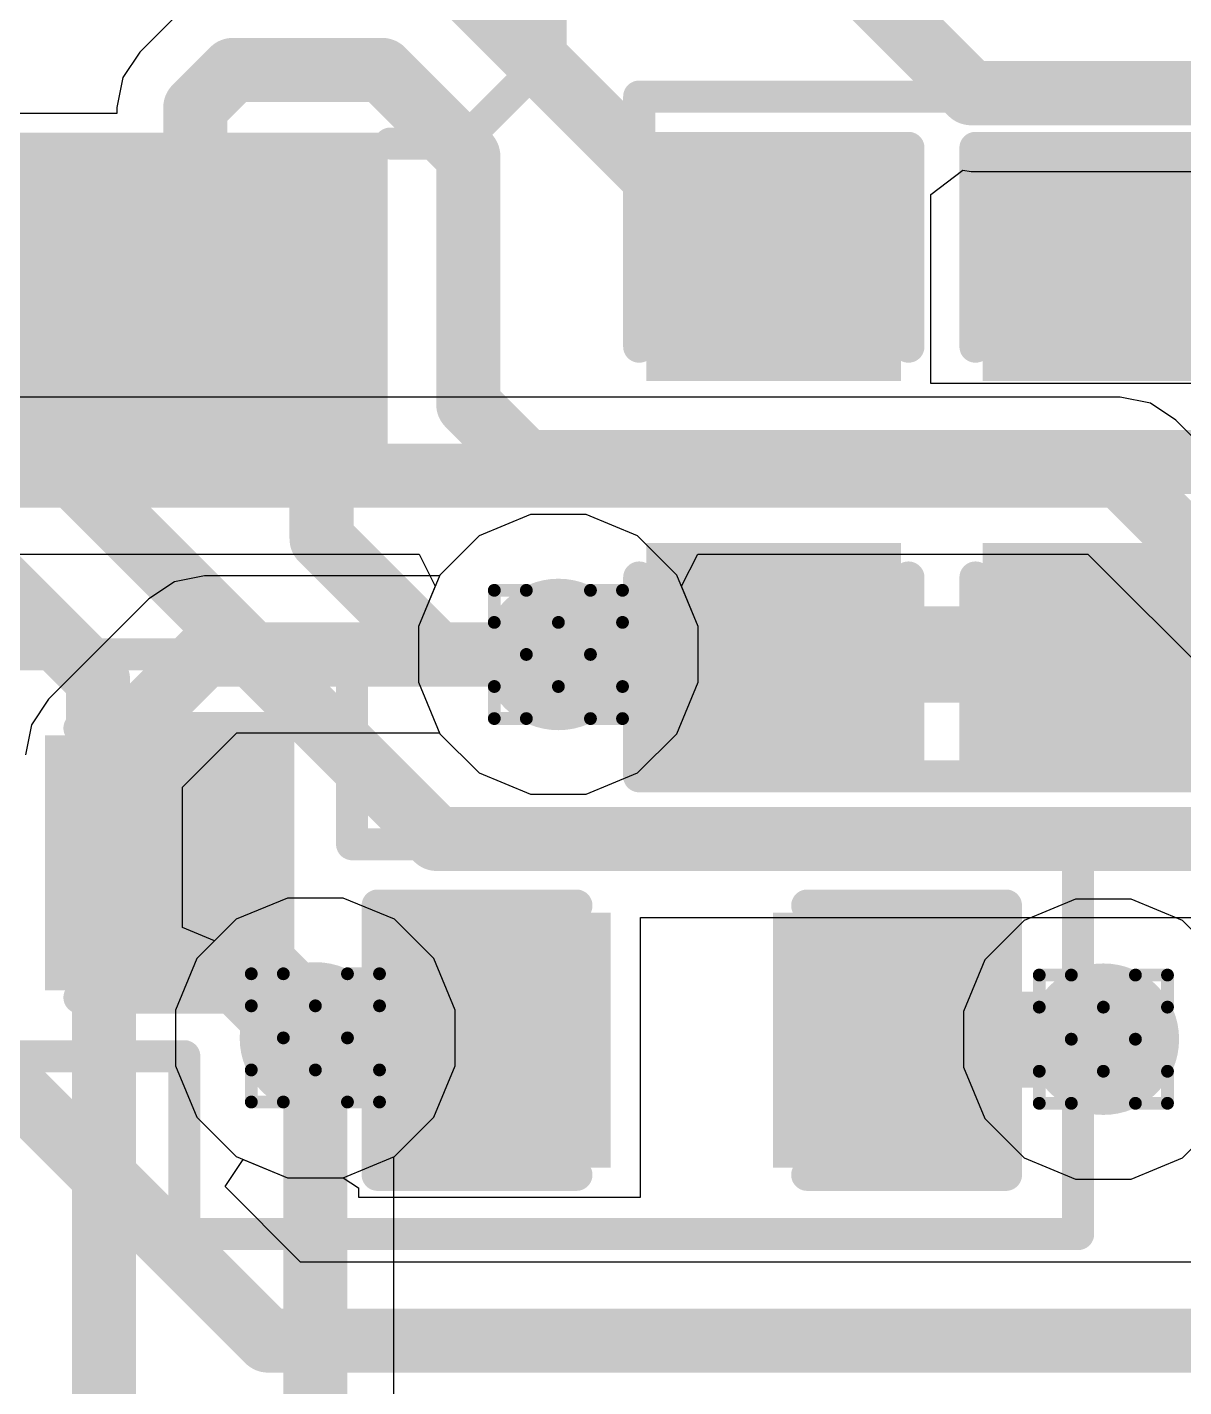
# Model space of a CAD drawing. Header units: inches. Extents: x -6 to 328, y -6 to 90.
# Drawn here: x 18.38 to 22.96, y 17.69 to 23.07 of the extents above; entities that cross this region are included whole.
import ezdxf

# ---------------------------------------------------------------- set-up
doc = ezdxf.new("R2010")
doc.units = ezdxf.units.IN
for name, color, linetype in [('Bottom Layer', 5, 'Continuous'), ('Bottom Overlay', 54, 'Continuous'), ('Bottom Paste', 16, 'Continuous'), ('Bottom Solder', 6, 'Continuous'), ('Drill Drawing', 1, 'Continuous'), ('GND', 76, 'Continuous'), ('PWR', 16, 'Continuous'), ('Top Layer', 1, 'Continuous'), ('Via Holes', 16, 'Continuous')]:
    doc.layers.add(name, color=color, linetype=linetype)

# ---------------------------------------------------------------- blocks, each defined once
blk = doc.blocks.new('48_TQFP_EP_7_7__B_7')
at = {"layer": 'Bottom Layer'}
for points in [[(1.59, -4.86), (1.59, -3.64), (1.91, -3.64), (1.91, -4.86)], [(2.09, -4.86), (2.09, -3.64), (2.41, -3.64), (2.41, -4.86)], [(2.59, -4.86), (2.59, -3.64), (2.91, -3.64), (2.91, -4.86)]]:
    blk.add_hatch(color=5, dxfattribs=at).paths.add_polyline_path(points)
at = {"layer": 'Bottom Paste'}
for points in [[(1.59, -4.86), (1.59, -3.64), (1.91, -3.64), (1.91, -4.86)], [(2.09, -4.86), (2.09, -3.64), (2.41, -3.64), (2.41, -4.86)], [(2.59, -4.86), (2.59, -3.64), (2.91, -3.64), (2.91, -4.86)]]:
    blk.add_hatch(color=16, dxfattribs=at).paths.add_polyline_path(points)
at = {"layer": 'Bottom Solder'}
for points in [[(1.4884, -4.9616), (1.4884, -3.5384), (2.0116, -3.5384), (2.0116, -4.9616)], [(1.9884, -4.9616), (1.9884, -3.5384), (2.5116, -3.5384), (2.5116, -4.9616)], [(2.4884, -4.9616), (2.4884, -3.5384), (3.0116, -3.5384), (3.0116, -4.9616)]]:
    blk.add_hatch(color=6, dxfattribs=at).paths.add_polyline_path(points)
at = {"layer": 'Bottom Overlay'}
for points in [[(3.6576, -3.2258, 0.127, 0.127, 0), (3.6576, -3.0226, 0.127, 0.127, 0)], [(3.302, -3.5814, 0.127, 0.127, 0), (3.6576, -3.2258, 0.127, 0.127, 0)], [(3.0226, -3.5814, 0.127, 0.127, 0), (3.302, -3.5814, 0.127, 0.127, 0)]]:
    blk.add_lwpolyline(points, format="xyseb", dxfattribs=at)
for points in [[(3.6258, -3.2258, 0.0635, 0.0635, 1), (3.6894, -3.2258, 0.0635, 0.0635, 1)], [(3.6258, -3.2258, 0.0635, 0.0635, 1), (3.6894, -3.2258, 0.0635, 0.0635, 1)], [(2.9909, -3.5814, 0.0635, 0.0635, 1), (3.0543, -3.5814, 0.0635, 0.0635, 1)], [(3.2702, -3.5814, 0.0635, 0.0635, 1), (3.3338, -3.5814, 0.0635, 0.0635, 1)], [(3.2702, -3.5814, 0.0635, 0.0635, 1), (3.3338, -3.5814, 0.0635, 0.0635, 1)]]:
    blk.add_lwpolyline(points, format="xyseb", close=True, dxfattribs=at)
blk = doc.blocks.new('C___0603_B_71')
at = {"layer": 'Bottom Layer'}
for points in [[(-1.143, -0.4445), (-1.143, 0.4445), (-0.381, 0.4445), (-0.381, -0.4445)], [(0.381, -0.4445), (0.381, 0.4445), (1.143, 0.4445), (1.143, -0.4445)]]:
    blk.add_hatch(color=5, dxfattribs=at).paths.add_polyline_path(points)
at = {"layer": 'Bottom Paste'}
for points in [[(-1.143, -0.4445), (-1.143, 0.4445), (-0.381, 0.4445), (-0.381, -0.4445)], [(0.381, -0.4445), (0.381, 0.4445), (1.143, 0.4445), (1.143, -0.4445)]]:
    blk.add_hatch(color=16, dxfattribs=at).paths.add_polyline_path(points)
at = {"layer": 'Bottom Solder'}
for points in [[(-1.203, -0.5045), (-1.203, 0.5045), (-0.321, 0.5045), (-0.321, -0.5045)], [(0.321, -0.5045), (0.321, 0.5045), (1.203, 0.5045), (1.203, -0.5045)]]:
    blk.add_hatch(color=6, dxfattribs=at).paths.add_polyline_path(points)
at = {"layer": 'Bottom Overlay'}
for points in [[(-1.2446, 0.5334, 0.127, 0.127, 0), (-0.4572, 0.5334, 0.127, 0.127, 0)], [(-1.2446, -0.5334, 0.127, 0.127, 0), (-1.2446, 0.5334, 0.127, 0.127, 0)], [(0.4572, 0.5334, 0.127, 0.127, 0), (1.2446, 0.5334, 0.127, 0.127, 0)], [(1.2446, -0.5334, 0.127, 0.127, 0), (1.2446, 0.5334, 0.127, 0.127, 0)], [(-1.2446, -0.5334, 0.127, 0.127, 0), (-0.4572, -0.5334, 0.127, 0.127, 0)], [(0.4572, -0.5334, 0.127, 0.127, 0), (1.2446, -0.5334, 0.127, 0.127, 0)]]:
    blk.add_lwpolyline(points, format="xyseb", dxfattribs=at)
for points in [[(-1.2764, 0.5334, 0.0635, 0.0635, 1), (-1.2128, 0.5334, 0.0635, 0.0635, 1)], [(-1.2764, 0.5334, 0.0635, 0.0635, 1), (-1.2128, 0.5334, 0.0635, 0.0635, 1)], [(-0.4889, 0.5334, 0.0635, 0.0635, 1), (-0.4254, 0.5334, 0.0635, 0.0635, 1)], [(0.4254, 0.5334, 0.0635, 0.0635, 1), (0.4889, 0.5334, 0.0635, 0.0635, 1)], [(1.2128, 0.5334, 0.0635, 0.0635, 1), (1.2764, 0.5334, 0.0635, 0.0635, 1)], [(1.2128, 0.5334, 0.0635, 0.0635, 1), (1.2764, 0.5334, 0.0635, 0.0635, 1)], [(-1.2764, -0.5334, 0.0635, 0.0635, 1), (-1.2128, -0.5334, 0.0635, 0.0635, 1)], [(-1.2764, -0.5334, 0.0635, 0.0635, 1), (-1.2128, -0.5334, 0.0635, 0.0635, 1)], [(-0.4889, -0.5334, 0.0635, 0.0635, 1), (-0.4254, -0.5334, 0.0635, 0.0635, 1)], [(0.4254, -0.5334, 0.0635, 0.0635, 1), (0.4889, -0.5334, 0.0635, 0.0635, 1)], [(1.2128, -0.5334, 0.0635, 0.0635, 1), (1.2764, -0.5334, 0.0635, 0.0635, 1)], [(1.2128, -0.5334, 0.0635, 0.0635, 1), (1.2764, -0.5334, 0.0635, 0.0635, 1)]]:
    blk.add_lwpolyline(points, format="xyseb", close=True, dxfattribs=at)
blk = doc.blocks.new('C___0603_B_72')
at = {"layer": 'Bottom Layer'}
for points in [[(-1.143, -0.4445), (-1.143, 0.4445), (-0.381, 0.4445), (-0.381, -0.4445)], [(0.381, -0.4445), (0.381, 0.4445), (1.143, 0.4445), (1.143, -0.4445)]]:
    blk.add_hatch(color=5, dxfattribs=at).paths.add_polyline_path(points)
at = {"layer": 'Bottom Paste'}
for points in [[(-1.143, -0.4445), (-1.143, 0.4445), (-0.381, 0.4445), (-0.381, -0.4445)], [(0.381, -0.4445), (0.381, 0.4445), (1.143, 0.4445), (1.143, -0.4445)]]:
    blk.add_hatch(color=16, dxfattribs=at).paths.add_polyline_path(points)
at = {"layer": 'Bottom Solder'}
for points in [[(-1.203, -0.5045), (-1.203, 0.5045), (-0.321, 0.5045), (-0.321, -0.5045)], [(0.321, -0.5045), (0.321, 0.5045), (1.203, 0.5045), (1.203, -0.5045)]]:
    blk.add_hatch(color=6, dxfattribs=at).paths.add_polyline_path(points)
at = {"layer": 'Bottom Overlay'}
for points in [[(-1.2446, 0.5334, 0.127, 0.127, 0), (-0.4572, 0.5334, 0.127, 0.127, 0)], [(-1.2446, 0.5334, 0.127, 0.127, 0), (-1.2446, -0.5334, 0.127, 0.127, 0)], [(0.4572, 0.5334, 0.127, 0.127, 0), (1.2446, 0.5334, 0.127, 0.127, 0)], [(1.2446, 0.5334, 0.127, 0.127, 0), (1.2446, -0.5334, 0.127, 0.127, 0)], [(-1.2446, -0.5334, 0.127, 0.127, 0), (-0.4572, -0.5334, 0.127, 0.127, 0)], [(0.4572, -0.5334, 0.127, 0.127, 0), (1.2446, -0.5334, 0.127, 0.127, 0)]]:
    blk.add_lwpolyline(points, format="xyseb", dxfattribs=at)
for points in [[(-1.2764, 0.5334, 0.0635, 0.0635, 1), (-1.2128, 0.5334, 0.0635, 0.0635, 1)], [(-1.2764, 0.5334, 0.0635, 0.0635, 1), (-1.2128, 0.5334, 0.0635, 0.0635, 1)], [(-0.4889, 0.5334, 0.0635, 0.0635, 1), (-0.4254, 0.5334, 0.0635, 0.0635, 1)], [(0.4254, 0.5334, 0.0635, 0.0635, 1), (0.4889, 0.5334, 0.0635, 0.0635, 1)], [(1.2128, 0.5334, 0.0635, 0.0635, 1), (1.2764, 0.5334, 0.0635, 0.0635, 1)], [(1.2128, 0.5334, 0.0635, 0.0635, 1), (1.2764, 0.5334, 0.0635, 0.0635, 1)], [(-1.2764, -0.5334, 0.0635, 0.0635, 1), (-1.2128, -0.5334, 0.0635, 0.0635, 1)], [(-1.2764, -0.5334, 0.0635, 0.0635, 1), (-1.2128, -0.5334, 0.0635, 0.0635, 1)], [(-0.4889, -0.5334, 0.0635, 0.0635, 1), (-0.4254, -0.5334, 0.0635, 0.0635, 1)], [(0.4254, -0.5334, 0.0635, 0.0635, 1), (0.4889, -0.5334, 0.0635, 0.0635, 1)], [(1.2128, -0.5334, 0.0635, 0.0635, 1), (1.2764, -0.5334, 0.0635, 0.0635, 1)], [(1.2128, -0.5334, 0.0635, 0.0635, 1), (1.2764, -0.5334, 0.0635, 0.0635, 1)]]:
    blk.add_lwpolyline(points, format="xyseb", close=True, dxfattribs=at)
blk = doc.blocks.new('C___0603_B_79')
at = {"layer": 'Bottom Layer'}
for points in [[(-1.143, -0.4445), (-1.143, 0.4445), (-0.381, 0.4445), (-0.381, -0.4445)], [(0.381, -0.4445), (0.381, 0.4445), (1.143, 0.4445), (1.143, -0.4445)]]:
    blk.add_hatch(color=5, dxfattribs=at).paths.add_polyline_path(points)
at = {"layer": 'Bottom Paste'}
for points in [[(-1.143, -0.4445), (-1.143, 0.4445), (-0.381, 0.4445), (-0.381, -0.4445)], [(0.381, -0.4445), (0.381, 0.4445), (1.143, 0.4445), (1.143, -0.4445)]]:
    blk.add_hatch(color=16, dxfattribs=at).paths.add_polyline_path(points)
at = {"layer": 'Bottom Solder'}
for points in [[(-1.203, -0.5045), (-1.203, 0.5045), (-0.321, 0.5045), (-0.321, -0.5045)], [(0.321, -0.5045), (0.321, 0.5045), (1.203, 0.5045), (1.203, -0.5045)]]:
    blk.add_hatch(color=6, dxfattribs=at).paths.add_polyline_path(points)
at = {"layer": 'Bottom Overlay'}
for points in [[(-1.2446, -0.5334, 0.127, 0.127, 0), (-1.2446, 0.5334, 0.127, 0.127, 0)], [(-0.4572, 0.5334, 0.127, 0.127, 0), (-1.2446, 0.5334, 0.127, 0.127, 0)], [(1.2446, 0.5334, 0.127, 0.127, 0), (0.4572, 0.5334, 0.127, 0.127, 0)], [(1.2446, -0.5334, 0.127, 0.127, 0), (1.2446, 0.5334, 0.127, 0.127, 0)], [(-0.4572, -0.5334, 0.127, 0.127, 0), (-1.2446, -0.5334, 0.127, 0.127, 0)], [(1.2446, -0.5334, 0.127, 0.127, 0), (0.4572, -0.5334, 0.127, 0.127, 0)]]:
    blk.add_lwpolyline(points, format="xyseb", dxfattribs=at)
for points in [[(-1.2764, 0.5334, 0.0635, 0.0635, 1), (-1.2128, 0.5334, 0.0635, 0.0635, 1)], [(-1.2764, 0.5334, 0.0635, 0.0635, 1), (-1.2128, 0.5334, 0.0635, 0.0635, 1)], [(-0.4889, 0.5334, 0.0635, 0.0635, 1), (-0.4254, 0.5334, 0.0635, 0.0635, 1)], [(0.4254, 0.5334, 0.0635, 0.0635, 1), (0.4889, 0.5334, 0.0635, 0.0635, 1)], [(1.2128, 0.5334, 0.0635, 0.0635, 1), (1.2764, 0.5334, 0.0635, 0.0635, 1)], [(1.2128, 0.5334, 0.0635, 0.0635, 1), (1.2764, 0.5334, 0.0635, 0.0635, 1)], [(-1.2764, -0.5334, 0.0635, 0.0635, 1), (-1.2128, -0.5334, 0.0635, 0.0635, 1)], [(-1.2764, -0.5334, 0.0635, 0.0635, 1), (-1.2128, -0.5334, 0.0635, 0.0635, 1)], [(-0.4889, -0.5334, 0.0635, 0.0635, 1), (-0.4254, -0.5334, 0.0635, 0.0635, 1)], [(0.4254, -0.5334, 0.0635, 0.0635, 1), (0.4889, -0.5334, 0.0635, 0.0635, 1)], [(1.2128, -0.5334, 0.0635, 0.0635, 1), (1.2764, -0.5334, 0.0635, 0.0635, 1)], [(1.2128, -0.5334, 0.0635, 0.0635, 1), (1.2764, -0.5334, 0.0635, 0.0635, 1)]]:
    blk.add_lwpolyline(points, format="xyseb", close=True, dxfattribs=at)
blk = doc.blocks.new('C___0603_B_80')
at = {"layer": 'Bottom Layer'}
for points in [[(-1.143, -0.4445), (-1.143, 0.4445), (-0.381, 0.4445), (-0.381, -0.4445)], [(0.381, -0.4445), (0.381, 0.4445), (1.143, 0.4445), (1.143, -0.4445)]]:
    blk.add_hatch(color=5, dxfattribs=at).paths.add_polyline_path(points)
at = {"layer": 'Bottom Paste'}
for points in [[(-1.143, -0.4445), (-1.143, 0.4445), (-0.381, 0.4445), (-0.381, -0.4445)], [(0.381, -0.4445), (0.381, 0.4445), (1.143, 0.4445), (1.143, -0.4445)]]:
    blk.add_hatch(color=16, dxfattribs=at).paths.add_polyline_path(points)
at = {"layer": 'Bottom Solder'}
for points in [[(-1.203, -0.5045), (-1.203, 0.5045), (-0.321, 0.5045), (-0.321, -0.5045)], [(0.321, -0.5045), (0.321, 0.5045), (1.203, 0.5045), (1.203, -0.5045)]]:
    blk.add_hatch(color=6, dxfattribs=at).paths.add_polyline_path(points)
at = {"layer": 'Bottom Overlay'}
for points in [[(-1.2446, -0.5334, 0.127, 0.127, 0), (-1.2446, 0.5334, 0.127, 0.127, 0)], [(-1.2446, 0.5334, 0.127, 0.127, 0), (-0.4572, 0.5334, 0.127, 0.127, 0)], [(0.4572, 0.5334, 0.127, 0.127, 0), (1.2446, 0.5334, 0.127, 0.127, 0)], [(1.2446, -0.5334, 0.127, 0.127, 0), (1.2446, 0.5334, 0.127, 0.127, 0)], [(-1.2446, -0.5334, 0.127, 0.127, 0), (-0.4572, -0.5334, 0.127, 0.127, 0)], [(0.4572, -0.5334, 0.127, 0.127, 0), (1.2446, -0.5334, 0.127, 0.127, 0)]]:
    blk.add_lwpolyline(points, format="xyseb", dxfattribs=at)
for points in [[(-1.2764, 0.5334, 0.0635, 0.0635, 1), (-1.2128, 0.5334, 0.0635, 0.0635, 1)], [(-1.2764, 0.5334, 0.0635, 0.0635, 1), (-1.2128, 0.5334, 0.0635, 0.0635, 1)], [(-0.4889, 0.5334, 0.0635, 0.0635, 1), (-0.4254, 0.5334, 0.0635, 0.0635, 1)], [(0.4254, 0.5334, 0.0635, 0.0635, 1), (0.4889, 0.5334, 0.0635, 0.0635, 1)], [(1.2128, 0.5334, 0.0635, 0.0635, 1), (1.2764, 0.5334, 0.0635, 0.0635, 1)], [(1.2128, 0.5334, 0.0635, 0.0635, 1), (1.2764, 0.5334, 0.0635, 0.0635, 1)], [(-1.2764, -0.5334, 0.0635, 0.0635, 1), (-1.2128, -0.5334, 0.0635, 0.0635, 1)], [(-1.2764, -0.5334, 0.0635, 0.0635, 1), (-1.2128, -0.5334, 0.0635, 0.0635, 1)], [(-0.4889, -0.5334, 0.0635, 0.0635, 1), (-0.4254, -0.5334, 0.0635, 0.0635, 1)], [(0.4254, -0.5334, 0.0635, 0.0635, 1), (0.4889, -0.5334, 0.0635, 0.0635, 1)], [(1.2128, -0.5334, 0.0635, 0.0635, 1), (1.2764, -0.5334, 0.0635, 0.0635, 1)], [(1.2128, -0.5334, 0.0635, 0.0635, 1), (1.2764, -0.5334, 0.0635, 0.0635, 1)]]:
    blk.add_lwpolyline(points, format="xyseb", close=True, dxfattribs=at)

msp = doc.modelspace()

# ---------------------------------------------------------------- hatches: boundary and pattern name
at = {"layer": 'Bottom Layer'}
h = msp.add_hatch(color=5, dxfattribs=at)
edge = h.paths.add_edge_path()
edge.add_arc((20.4866, 20.589), 0.3, 0, 360)
h = msp.add_hatch(color=5, dxfattribs=at)
edge = h.paths.add_edge_path()
edge.add_arc((19.5239, 19.0701), 0.3, 0, 360)
h = msp.add_hatch(color=5, dxfattribs=at)
edge = h.paths.add_edge_path()
edge.add_arc((22.6456, 19.065), 0.3, 0, 360)
at = {"layer": 'GND'}
h = msp.add_hatch(color=76, dxfattribs=at)
edge = h.paths.add_edge_path()
edge.add_arc((20.4866, 20.589), 0.3, 0, 360)
h = msp.add_hatch(color=76, dxfattribs=at)
edge = h.paths.add_edge_path()
edge.add_arc((19.5239, 19.0701), 0.3, 0, 360)
h = msp.add_hatch(color=76, dxfattribs=at)
edge = h.paths.add_edge_path()
edge.add_arc((22.6456, 19.065), 0.3, 0, 360)
at = {"layer": 'PWR'}
h = msp.add_hatch(color=16, dxfattribs=at)
edge = h.paths.add_edge_path()
edge.add_arc((20.4866, 20.589), 0.3, 0, 360)
h = msp.add_hatch(color=16, dxfattribs=at)
edge = h.paths.add_edge_path()
edge.add_arc((19.5239, 19.0701), 0.3, 0, 360)
h = msp.add_hatch(color=16, dxfattribs=at)
edge = h.paths.add_edge_path()
edge.add_arc((22.6456, 19.065), 0.3, 0, 360)
at = {"layer": 'Top Layer'}
h = msp.add_hatch(color=1, dxfattribs=at)
edge = h.paths.add_edge_path()
edge.add_arc((20.4866, 20.589), 0.3, 0, 360)
h = msp.add_hatch(color=1, dxfattribs=at)
edge = h.paths.add_edge_path()
edge.add_arc((19.5239, 19.0701), 0.3, 0, 360)
h = msp.add_hatch(color=1, dxfattribs=at)
edge = h.paths.add_edge_path()
edge.add_arc((22.6456, 19.065), 0.3, 0, 360)
at = {"layer": 'Via Holes'}
h = msp.add_hatch(color=7, dxfattribs=at)
edge = h.paths.add_edge_path()
edge.add_arc((20.4866, 20.589), 0.15, 0, 360)
h = msp.add_hatch(color=7, dxfattribs=at)
edge = h.paths.add_edge_path()
edge.add_arc((19.5239, 19.0701), 0.15, 0, 360)
h = msp.add_hatch(color=7, dxfattribs=at)
edge = h.paths.add_edge_path()
edge.add_arc((22.6456, 19.065), 0.15, 0, 360)

# ---------------------------------------------------------------- linework, layer by layer
at = {"layer": 'Bottom Layer'}
for p, q in [((18.9772, 23.1241), (18.8284, 22.9753)), ((18.8284, 22.9753), (18.7611, 22.8745)), ((18.7611, 22.8745), (18.7374, 22.7555)), ((18.7374, 22.732), (14.859, 22.732)), ((18.7374, 22.7555), (18.7374, 22.732)), ((21.9623, 22.4109), (22.0893, 22.5078)), ((22.0893, 22.5078), (22.1217, 22.5014)), ((22.1217, 22.5014), (25.6802, 22.5014)), ((21.9623, 21.6618), (21.9623, 22.4109)), ((26.2795, 21.6618), (21.9623, 21.6618)), ((20.812, 18.4387), (20.812, 19.5475)), ((20.812, 19.5475), (23.0834, 19.5475)), ((19.1658, 18.4813), (19.2378, 18.589)), ((19.2378, 18.589), (19.4137, 18.5161)), ((19.4652, 18.182), (19.1658, 18.4813)), ((19.4137, 18.5161), (19.6341, 18.5161)), ((19.6341, 18.5161), (19.6944, 18.4758)), ((19.6944, 18.4758), (19.6944, 18.4387)), ((19.6944, 18.4387), (20.812, 18.4387)), ((23.2451, 18.182), (19.4652, 18.182))]:
    msp.add_line(p, q, dxfattribs=at)
for points in [[(21.5312, 23.4027, 0.254, 0.254, 0), (22.1217, 22.8121, 0.254, 0.254, 0)], [(20.0508, 23.2939, 0.254, 0.254, 0), (20.9776, 22.367, 0.254, 0.254, 0)], [(19.0482, 22.7555, 0.254, 0.254, 0), (19.197, 22.9043, 0.254, 0.254, 0)], [(19.197, 22.9043, 0.254, 0.254, 0), (19.7885, 22.9043, 0.254, 0.254, 0)], [(19.7885, 22.9043, 0.254, 0.254, 0), (20.1296, 22.5632, 0.254, 0.254, 0)], [(22.1217, 22.8121, 0.254, 0.254, 0), (25.8089, 22.8121, 0.254, 0.254, 0)], [(19.0482, 21.9442, 0.254, 0.254, 0), (19.0482, 22.7555, 0.254, 0.254, 0)], [(20.1296, 21.5795, 0.254, 0.254, 0), (20.1296, 22.5632, 0.254, 0.254, 0)], [(20.9776, 22.367, 0.254, 0.254, 0), (21.0854, 22.367, 0.254, 0.254, 0)], [(21.0854, 22.367, 0.254, 0.254, 0), (21.3394, 22.113, 0.254, 0.254, 0)], [(22.6723, 22.113, 0.381, 0.381, 0), (23.56, 22.113, 0.381, 0.381, 0)], [(18.5482, 21.9442, 0.254, 0.254, 0), (18.5812, 21.9112, 0.254, 0.254, 0)], [(18.5812, 21.282, 0.254, 0.254, 0), (18.5812, 21.9112, 0.254, 0.254, 0)], [(19.5482, 21.9442, 0.254, 0.254, 0), (19.5483, 21.9441, 0.254, 0.254, 0)], [(19.5483, 21.0471, 0.254, 0.254, 0), (19.5483, 21.9441, 0.254, 0.254, 0)], [(20.1296, 21.5795, 0.254, 0.254, 0), (20.3581, 21.351, 0.254, 0.254, 0)], [(20.3581, 21.351, 0.254, 0.254, 0), (26.2795, 21.351, 0.254, 0.254, 0)], [(18.5812, 21.282, 0.254, 0.254, 0), (20.0049, 19.8583, 0.254, 0.254, 0)], [(18.0482, 21.1036, 0.254, 0.254, 0), (18.6627, 20.489, 0.254, 0.254, 0)], [(19.5483, 21.0471, 0.254, 0.254, 0), (20.0064, 20.589, 0.254, 0.254, 0)], [(20.4866, 20.589, 0.508, 0.508, 0), (21.0482, 20.589, 0.508, 0.508, 0)], [(21.0482, 20.589, 0.381, 0.381, 0), (21.34, 20.589, 0.381, 0.381, 0)], [(21.34, 20.589, 0.381, 0.381, 0), (22.6723, 20.589, 0.381, 0.381, 0)], [(20.0064, 20.589, 0.254, 0.254, 0), (20.4866, 20.589, 0.254, 0.254, 0)], [(18.6627, 19.9313, 0.254, 0.254, 0), (18.6627, 20.489, 0.254, 0.254, 0)], [(18.6627, 19.9313, 0.254, 0.254, 0), (18.894, 19.7, 0.254, 0.254, 0)], [(20.0049, 19.8583, 0.254, 0.254, 0), (23.4576, 19.8583, 0.254, 0.254, 0)], [(18.894, 19.7, 0.381, 0.381, 0), (19.5239, 19.0701, 0.381, 0.381, 0)], [(19.5239, 19.0701, 0.381, 0.381, 0), (20.2441, 19.0701, 0.381, 0.381, 0)], [(20.2441, 19.0701, 0.381, 0.381, 0), (20.2532, 19.061, 0.381, 0.381, 0)], [(21.7772, 19.061, 0.381, 0.381, 0), (21.7792, 19.063, 0.381, 0.381, 0)], [(21.7792, 19.063, 0.381, 0.381, 0), (22.6436, 19.063, 0.381, 0.381, 0)], [(22.6436, 19.063, 0.381, 0.381, 0), (22.6456, 19.065, 0.381, 0.381, 0)], [(18.1442, 19.0635, 0.254, 0.254, 0), (19.3364, 17.8712, 0.254, 0.254, 0)], [(19.3364, 17.8712, 0.254, 0.254, 0), (23.3738, 17.8712, 0.254, 0.254, 0)]]:
    msp.add_lwpolyline(points, format="xyseb", dxfattribs=at)
for points in [[(19.1335, 22.9043, 0.127, 0.127, 1), (19.2605, 22.9043, 0.127, 0.127, 1)], [(19.1335, 22.9043, 0.127, 0.127, 1), (19.2605, 22.9043, 0.127, 0.127, 1)], [(19.725, 22.9043, 0.127, 0.127, 1), (19.852, 22.9043, 0.127, 0.127, 1)], [(19.725, 22.9043, 0.127, 0.127, 1), (19.852, 22.9043, 0.127, 0.127, 1)], [(22.0582, 22.8121, 0.127, 0.127, 1), (22.1852, 22.8121, 0.127, 0.127, 1)], [(22.0582, 22.8121, 0.127, 0.127, 1), (22.1852, 22.8121, 0.127, 0.127, 1)], [(18.9847, 22.7555, 0.127, 0.127, 1), (19.1117, 22.7555, 0.127, 0.127, 1)], [(18.9847, 22.7555, 0.127, 0.127, 1), (19.1117, 22.7555, 0.127, 0.127, 1)], [(20.0661, 22.5632, 0.127, 0.127, 1), (20.1931, 22.5632, 0.127, 0.127, 1)], [(20.0661, 22.5632, 0.127, 0.127, 1), (20.1931, 22.5632, 0.127, 0.127, 1)], [(20.9141, 22.367, 0.127, 0.127, 1), (21.0411, 22.367, 0.127, 0.127, 1)], [(20.9141, 22.367, 0.127, 0.127, 1), (21.0411, 22.367, 0.127, 0.127, 1)], [(21.0219, 22.367, 0.127, 0.127, 1), (21.1489, 22.367, 0.127, 0.127, 1)], [(21.0219, 22.367, 0.127, 0.127, 1), (21.1489, 22.367, 0.127, 0.127, 1)], [(22.577, 22.113, 0.1905, 0.1905, 1), (22.7675, 22.113, 0.1905, 0.1905, 1)], [(21.2759, 22.113, 0.127, 0.127, 1), (21.4029, 22.113, 0.127, 0.127, 1)], [(18.4847, 21.9442, 0.127, 0.127, 1), (18.6117, 21.9442, 0.127, 0.127, 1)], [(18.5177, 21.9112, 0.127, 0.127, 1), (18.6447, 21.9112, 0.127, 0.127, 1)], [(18.5177, 21.9112, 0.127, 0.127, 1), (18.6447, 21.9112, 0.127, 0.127, 1)], [(18.9847, 21.9442, 0.127, 0.127, 1), (19.1117, 21.9442, 0.127, 0.127, 1)], [(19.4847, 21.9442, 0.127, 0.127, 1), (19.6117, 21.9442, 0.127, 0.127, 1)], [(19.4848, 21.9441, 0.127, 0.127, 1), (19.6118, 21.9441, 0.127, 0.127, 1)], [(19.4848, 21.9441, 0.127, 0.127, 1), (19.6118, 21.9441, 0.127, 0.127, 1)], [(20.0661, 21.5795, 0.127, 0.127, 1), (20.1931, 21.5795, 0.127, 0.127, 1)], [(20.0661, 21.5795, 0.127, 0.127, 1), (20.1931, 21.5795, 0.127, 0.127, 1)], [(20.2946, 21.351, 0.127, 0.127, 1), (20.4216, 21.351, 0.127, 0.127, 1)], [(20.2946, 21.351, 0.127, 0.127, 1), (20.4216, 21.351, 0.127, 0.127, 1)], [(18.5177, 21.282, 0.127, 0.127, 1), (18.6447, 21.282, 0.127, 0.127, 1)], [(18.5177, 21.282, 0.127, 0.127, 1), (18.6447, 21.282, 0.127, 0.127, 1)], [(19.4848, 21.0471, 0.127, 0.127, 1), (19.6118, 21.0471, 0.127, 0.127, 1)], [(19.4848, 21.0471, 0.127, 0.127, 1), (19.6118, 21.0471, 0.127, 0.127, 1)], [(20.3596, 20.589, 0.254, 0.254, 1), (20.6136, 20.589, 0.254, 0.254, 1)], [(20.9212, 20.589, 0.254, 0.254, 1), (21.1752, 20.589, 0.254, 0.254, 1)], [(20.9529, 20.589, 0.1905, 0.1905, 1), (21.1434, 20.589, 0.1905, 0.1905, 1)], [(21.2448, 20.589, 0.1905, 0.1905, 1), (21.4353, 20.589, 0.1905, 0.1905, 1)], [(21.2448, 20.589, 0.1905, 0.1905, 1), (21.4353, 20.589, 0.1905, 0.1905, 1)], [(22.577, 20.589, 0.1905, 0.1905, 1), (22.7675, 20.589, 0.1905, 0.1905, 1)], [(19.9429, 20.589, 0.127, 0.127, 1), (20.0699, 20.589, 0.127, 0.127, 1)], [(19.9429, 20.589, 0.127, 0.127, 1), (20.0699, 20.589, 0.127, 0.127, 1)], [(20.4231, 20.589, 0.127, 0.127, 1), (20.5501, 20.589, 0.127, 0.127, 1)], [(18.5992, 20.489, 0.127, 0.127, 1), (18.7262, 20.489, 0.127, 0.127, 1)], [(18.5992, 20.489, 0.127, 0.127, 1), (18.7262, 20.489, 0.127, 0.127, 1)], [(18.5992, 19.9313, 0.127, 0.127, 1), (18.7262, 19.9313, 0.127, 0.127, 1)], [(18.5992, 19.9313, 0.127, 0.127, 1), (18.7262, 19.9313, 0.127, 0.127, 1)], [(19.9414, 19.8583, 0.127, 0.127, 1), (20.0684, 19.8583, 0.127, 0.127, 1)], [(19.9414, 19.8583, 0.127, 0.127, 1), (20.0684, 19.8583, 0.127, 0.127, 1)], [(18.7987, 19.7, 0.1905, 0.1905, 1), (18.9892, 19.7, 0.1905, 0.1905, 1)], [(18.8305, 19.7, 0.127, 0.127, 1), (18.9575, 19.7, 0.127, 0.127, 1)], [(19.4286, 19.0701, 0.1905, 0.1905, 1), (19.6191, 19.0701, 0.1905, 0.1905, 1)], [(19.4286, 19.0701, 0.1905, 0.1905, 1), (19.6191, 19.0701, 0.1905, 0.1905, 1)], [(20.1488, 19.0701, 0.1905, 0.1905, 1), (20.3393, 19.0701, 0.1905, 0.1905, 1)], [(20.1488, 19.0701, 0.1905, 0.1905, 1), (20.3393, 19.0701, 0.1905, 0.1905, 1)], [(20.1579, 19.061, 0.1905, 0.1905, 1), (20.3484, 19.061, 0.1905, 0.1905, 1)], [(21.6819, 19.061, 0.1905, 0.1905, 1), (21.8724, 19.061, 0.1905, 0.1905, 1)], [(21.6839, 19.063, 0.1905, 0.1905, 1), (21.8744, 19.063, 0.1905, 0.1905, 1)], [(21.6839, 19.063, 0.1905, 0.1905, 1), (21.8744, 19.063, 0.1905, 0.1905, 1)], [(22.5483, 19.063, 0.1905, 0.1905, 1), (22.7388, 19.063, 0.1905, 0.1905, 1)], [(22.5483, 19.063, 0.1905, 0.1905, 1), (22.7388, 19.063, 0.1905, 0.1905, 1)], [(22.5503, 19.065, 0.1905, 0.1905, 1), (22.7408, 19.065, 0.1905, 0.1905, 1)], [(19.2729, 17.8712, 0.127, 0.127, 1), (19.3999, 17.8712, 0.127, 0.127, 1)], [(19.2729, 17.8712, 0.127, 0.127, 1), (19.3999, 17.8712, 0.127, 0.127, 1)]]:
    msp.add_lwpolyline(points, format="xyseb", close=True, dxfattribs=at)
at = {"layer": 'Bottom Overlay'}
for points in [[(20.8066, 22.5956, 0.127, 0.127, 0), (20.8066, 22.7988, 0.127, 0.127, 0)], [(20.8066, 22.7988, 0.127, 0.127, 0), (24.0668, 22.7988, 0.127, 0.127, 0)], [(13.8076, 20.589, 0.127, 0.127, 0), (19.6693, 20.589, 0.127, 0.127, 0)], [(19.6693, 19.8373, 0.127, 0.127, 0), (19.6693, 20.589, 0.127, 0.127, 0)], [(20.8066, 20.1064, 0.127, 0.127, 0), (24.0668, 20.1064, 0.127, 0.127, 0)], [(19.6693, 19.8373, 0.127, 0.127, 0), (22.5456, 19.8373, 0.127, 0.127, 0)], [(22.5456, 18.293, 0.127, 0.127, 0), (22.5456, 19.8373, 0.127, 0.127, 0)], [(14.5684, 18.9976, 0.127, 0.127, 0), (19.0046, 18.9976, 0.127, 0.127, 0)], [(19.0046, 18.293, 0.127, 0.127, 0), (19.0046, 18.9976, 0.127, 0.127, 0)], [(19.0046, 18.293, 0.127, 0.127, 0), (22.5456, 18.293, 0.127, 0.127, 0)]]:
    msp.add_lwpolyline(points, format="xyseb", dxfattribs=at)
for points in [[(20.7749, 22.7988, 0.0635, 0.0635, 1), (20.8384, 22.7988, 0.0635, 0.0635, 1)], [(20.7749, 22.7988, 0.0635, 0.0635, 1), (20.8384, 22.7988, 0.0635, 0.0635, 1)], [(20.7749, 22.5956, 0.0635, 0.0635, 1), (20.8384, 22.5956, 0.0635, 0.0635, 1)], [(19.6375, 20.589, 0.0635, 0.0635, 1), (19.701, 20.589, 0.0635, 0.0635, 1)], [(19.6375, 20.589, 0.0635, 0.0635, 1), (19.701, 20.589, 0.0635, 0.0635, 1)], [(20.7749, 20.1064, 0.0635, 0.0635, 1), (20.8384, 20.1064, 0.0635, 0.0635, 1)], [(19.6375, 19.8373, 0.0635, 0.0635, 1), (19.701, 19.8373, 0.0635, 0.0635, 1)], [(19.6375, 19.8373, 0.0635, 0.0635, 1), (19.701, 19.8373, 0.0635, 0.0635, 1)], [(22.5139, 19.8373, 0.0635, 0.0635, 1), (22.5774, 19.8373, 0.0635, 0.0635, 1)], [(22.5139, 19.8373, 0.0635, 0.0635, 1), (22.5774, 19.8373, 0.0635, 0.0635, 1)], [(18.9728, 18.9976, 0.0635, 0.0635, 1), (19.0363, 18.9976, 0.0635, 0.0635, 1)], [(18.9728, 18.9976, 0.0635, 0.0635, 1), (19.0363, 18.9976, 0.0635, 0.0635, 1)], [(18.9728, 18.293, 0.0635, 0.0635, 1), (19.0363, 18.293, 0.0635, 0.0635, 1)], [(18.9728, 18.293, 0.0635, 0.0635, 1), (19.0363, 18.293, 0.0635, 0.0635, 1)], [(22.5139, 18.293, 0.0635, 0.0635, 1), (22.5774, 18.293, 0.0635, 0.0635, 1)], [(22.5139, 18.293, 0.0635, 0.0635, 1), (22.5774, 18.293, 0.0635, 0.0635, 1)]]:
    msp.add_lwpolyline(points, format="xyseb", close=True, dxfattribs=at)
at = {"layer": 'Drill Drawing'}
for points in [[(20.2326, 20.716, 0.0508, 0.0508, 0), (20.2326, 20.843, 0.0508, 0.0508, 0)], [(20.2326, 20.843, 0.0508, 0.0508, 0), (20.3596, 20.843, 0.0508, 0.0508, 0)], [(20.3596, 20.843, 0.0508, 0.0508, 0), (20.4866, 20.716, 0.0508, 0.0508, 0)], [(20.4866, 20.716, 0.0508, 0.0508, 0), (20.6136, 20.843, 0.0508, 0.0508, 0)], [(20.6136, 20.843, 0.0508, 0.0508, 0), (20.7406, 20.843, 0.0508, 0.0508, 0)], [(20.7406, 20.716, 0.0508, 0.0508, 0), (20.7406, 20.843, 0.0508, 0.0508, 0)], [(20.2326, 20.716, 0.0508, 0.0508, 0), (20.3596, 20.589, 0.0508, 0.0508, 0)], [(20.6136, 20.589, 0.0508, 0.0508, 0), (20.7406, 20.716, 0.0508, 0.0508, 0)], [(20.2326, 20.462, 0.0508, 0.0508, 0), (20.3596, 20.589, 0.0508, 0.0508, 0)], [(20.6136, 20.589, 0.0508, 0.0508, 0), (20.7406, 20.462, 0.0508, 0.0508, 0)], [(20.2326, 20.335, 0.0508, 0.0508, 0), (20.2326, 20.462, 0.0508, 0.0508, 0)], [(20.3596, 20.335, 0.0508, 0.0508, 0), (20.4866, 20.462, 0.0508, 0.0508, 0)], [(20.4866, 20.462, 0.0508, 0.0508, 0), (20.6136, 20.335, 0.0508, 0.0508, 0)], [(20.7406, 20.335, 0.0508, 0.0508, 0), (20.7406, 20.462, 0.0508, 0.0508, 0)], [(20.2326, 20.335, 0.0508, 0.0508, 0), (20.3596, 20.335, 0.0508, 0.0508, 0)], [(20.6136, 20.335, 0.0508, 0.0508, 0), (20.7406, 20.335, 0.0508, 0.0508, 0)], [(19.2699, 19.1971, 0.0508, 0.0508, 0), (19.2699, 19.3241, 0.0508, 0.0508, 0)], [(19.2699, 19.3241, 0.0508, 0.0508, 0), (19.3969, 19.3241, 0.0508, 0.0508, 0)], [(19.3969, 19.3241, 0.0508, 0.0508, 0), (19.5239, 19.1971, 0.0508, 0.0508, 0)], [(19.5239, 19.1971, 0.0508, 0.0508, 0), (19.6509, 19.3241, 0.0508, 0.0508, 0)], [(19.6509, 19.3241, 0.0508, 0.0508, 0), (19.7779, 19.3241, 0.0508, 0.0508, 0)], [(19.7779, 19.1971, 0.0508, 0.0508, 0), (19.7779, 19.3241, 0.0508, 0.0508, 0)], [(22.3916, 19.192, 0.0508, 0.0508, 0), (22.3916, 19.319, 0.0508, 0.0508, 0)], [(22.3916, 19.319, 0.0508, 0.0508, 0), (22.5186, 19.319, 0.0508, 0.0508, 0)], [(22.5186, 19.319, 0.0508, 0.0508, 0), (22.6456, 19.192, 0.0508, 0.0508, 0)], [(22.6456, 19.192, 0.0508, 0.0508, 0), (22.7726, 19.319, 0.0508, 0.0508, 0)], [(22.7726, 19.319, 0.0508, 0.0508, 0), (22.8996, 19.319, 0.0508, 0.0508, 0)], [(22.8996, 19.192, 0.0508, 0.0508, 0), (22.8996, 19.319, 0.0508, 0.0508, 0)], [(19.2699, 19.1971, 0.0508, 0.0508, 0), (19.3969, 19.0701, 0.0508, 0.0508, 0)], [(19.6509, 19.0701, 0.0508, 0.0508, 0), (19.7779, 19.1971, 0.0508, 0.0508, 0)], [(22.3916, 19.192, 0.0508, 0.0508, 0), (22.5186, 19.065, 0.0508, 0.0508, 0)], [(22.7726, 19.065, 0.0508, 0.0508, 0), (22.8996, 19.192, 0.0508, 0.0508, 0)], [(19.2699, 18.9431, 0.0508, 0.0508, 0), (19.3969, 19.0701, 0.0508, 0.0508, 0)], [(19.6509, 19.0701, 0.0508, 0.0508, 0), (19.7779, 18.9431, 0.0508, 0.0508, 0)], [(22.3916, 18.938, 0.0508, 0.0508, 0), (22.5186, 19.065, 0.0508, 0.0508, 0)], [(22.7726, 19.065, 0.0508, 0.0508, 0), (22.8996, 18.938, 0.0508, 0.0508, 0)], [(19.2699, 18.8161, 0.0508, 0.0508, 0), (19.2699, 18.9431, 0.0508, 0.0508, 0)], [(19.3969, 18.8161, 0.0508, 0.0508, 0), (19.5239, 18.9431, 0.0508, 0.0508, 0)], [(19.5239, 18.9431, 0.0508, 0.0508, 0), (19.6509, 18.8161, 0.0508, 0.0508, 0)], [(19.7779, 18.8161, 0.0508, 0.0508, 0), (19.7779, 18.9431, 0.0508, 0.0508, 0)], [(22.3916, 18.811, 0.0508, 0.0508, 0), (22.3916, 18.938, 0.0508, 0.0508, 0)], [(22.5186, 18.811, 0.0508, 0.0508, 0), (22.6456, 18.938, 0.0508, 0.0508, 0)], [(22.6456, 18.938, 0.0508, 0.0508, 0), (22.7726, 18.811, 0.0508, 0.0508, 0)], [(22.8996, 18.811, 0.0508, 0.0508, 0), (22.8996, 18.938, 0.0508, 0.0508, 0)], [(19.2699, 18.8161, 0.0508, 0.0508, 0), (19.3969, 18.8161, 0.0508, 0.0508, 0)], [(19.6509, 18.8161, 0.0508, 0.0508, 0), (19.7779, 18.8161, 0.0508, 0.0508, 0)], [(22.3916, 18.811, 0.0508, 0.0508, 0), (22.5186, 18.811, 0.0508, 0.0508, 0)], [(22.7726, 18.811, 0.0508, 0.0508, 0), (22.8996, 18.811, 0.0508, 0.0508, 0)]]:
    msp.add_lwpolyline(points, format="xyseb", dxfattribs=at)
for points in [[(20.2199, 20.843, 0.0254, 0.0254, 1), (20.2453, 20.843, 0.0254, 0.0254, 1)], [(20.2199, 20.843, 0.0254, 0.0254, 1), (20.2453, 20.843, 0.0254, 0.0254, 1)], [(20.3469, 20.843, 0.0254, 0.0254, 1), (20.3723, 20.843, 0.0254, 0.0254, 1)], [(20.3469, 20.843, 0.0254, 0.0254, 1), (20.3723, 20.843, 0.0254, 0.0254, 1)], [(20.6009, 20.843, 0.0254, 0.0254, 1), (20.6263, 20.843, 0.0254, 0.0254, 1)], [(20.6009, 20.843, 0.0254, 0.0254, 1), (20.6263, 20.843, 0.0254, 0.0254, 1)], [(20.7279, 20.843, 0.0254, 0.0254, 1), (20.7533, 20.843, 0.0254, 0.0254, 1)], [(20.7279, 20.843, 0.0254, 0.0254, 1), (20.7533, 20.843, 0.0254, 0.0254, 1)], [(20.2199, 20.716, 0.0254, 0.0254, 1), (20.2453, 20.716, 0.0254, 0.0254, 1)], [(20.2199, 20.716, 0.0254, 0.0254, 1), (20.2453, 20.716, 0.0254, 0.0254, 1)], [(20.4739, 20.716, 0.0254, 0.0254, 1), (20.4993, 20.716, 0.0254, 0.0254, 1)], [(20.4739, 20.716, 0.0254, 0.0254, 1), (20.4993, 20.716, 0.0254, 0.0254, 1)], [(20.7279, 20.716, 0.0254, 0.0254, 1), (20.7533, 20.716, 0.0254, 0.0254, 1)], [(20.7279, 20.716, 0.0254, 0.0254, 1), (20.7533, 20.716, 0.0254, 0.0254, 1)], [(20.3469, 20.589, 0.0254, 0.0254, 1), (20.3723, 20.589, 0.0254, 0.0254, 1)], [(20.3469, 20.589, 0.0254, 0.0254, 1), (20.3723, 20.589, 0.0254, 0.0254, 1)], [(20.6009, 20.589, 0.0254, 0.0254, 1), (20.6263, 20.589, 0.0254, 0.0254, 1)], [(20.6009, 20.589, 0.0254, 0.0254, 1), (20.6263, 20.589, 0.0254, 0.0254, 1)], [(20.2199, 20.462, 0.0254, 0.0254, 1), (20.2453, 20.462, 0.0254, 0.0254, 1)], [(20.2199, 20.462, 0.0254, 0.0254, 1), (20.2453, 20.462, 0.0254, 0.0254, 1)], [(20.4739, 20.462, 0.0254, 0.0254, 1), (20.4993, 20.462, 0.0254, 0.0254, 1)], [(20.4739, 20.462, 0.0254, 0.0254, 1), (20.4993, 20.462, 0.0254, 0.0254, 1)], [(20.7279, 20.462, 0.0254, 0.0254, 1), (20.7533, 20.462, 0.0254, 0.0254, 1)], [(20.7279, 20.462, 0.0254, 0.0254, 1), (20.7533, 20.462, 0.0254, 0.0254, 1)], [(20.2199, 20.335, 0.0254, 0.0254, 1), (20.2453, 20.335, 0.0254, 0.0254, 1)], [(20.2199, 20.335, 0.0254, 0.0254, 1), (20.2453, 20.335, 0.0254, 0.0254, 1)], [(20.3469, 20.335, 0.0254, 0.0254, 1), (20.3723, 20.335, 0.0254, 0.0254, 1)], [(20.3469, 20.335, 0.0254, 0.0254, 1), (20.3723, 20.335, 0.0254, 0.0254, 1)], [(20.6009, 20.335, 0.0254, 0.0254, 1), (20.6263, 20.335, 0.0254, 0.0254, 1)], [(20.6009, 20.335, 0.0254, 0.0254, 1), (20.6263, 20.335, 0.0254, 0.0254, 1)], [(20.7279, 20.335, 0.0254, 0.0254, 1), (20.7533, 20.335, 0.0254, 0.0254, 1)], [(20.7279, 20.335, 0.0254, 0.0254, 1), (20.7533, 20.335, 0.0254, 0.0254, 1)], [(19.2572, 19.3241, 0.0254, 0.0254, 1), (19.2826, 19.3241, 0.0254, 0.0254, 1)], [(19.2572, 19.3241, 0.0254, 0.0254, 1), (19.2826, 19.3241, 0.0254, 0.0254, 1)], [(19.3842, 19.3241, 0.0254, 0.0254, 1), (19.4096, 19.3241, 0.0254, 0.0254, 1)], [(19.3842, 19.3241, 0.0254, 0.0254, 1), (19.4096, 19.3241, 0.0254, 0.0254, 1)], [(19.6382, 19.3241, 0.0254, 0.0254, 1), (19.6636, 19.3241, 0.0254, 0.0254, 1)], [(19.6382, 19.3241, 0.0254, 0.0254, 1), (19.6636, 19.3241, 0.0254, 0.0254, 1)], [(19.7652, 19.3241, 0.0254, 0.0254, 1), (19.7906, 19.3241, 0.0254, 0.0254, 1)], [(19.7652, 19.3241, 0.0254, 0.0254, 1), (19.7906, 19.3241, 0.0254, 0.0254, 1)], [(22.3789, 19.319, 0.0254, 0.0254, 1), (22.4043, 19.319, 0.0254, 0.0254, 1)], [(22.3789, 19.319, 0.0254, 0.0254, 1), (22.4043, 19.319, 0.0254, 0.0254, 1)], [(22.5059, 19.319, 0.0254, 0.0254, 1), (22.5313, 19.319, 0.0254, 0.0254, 1)], [(22.5059, 19.319, 0.0254, 0.0254, 1), (22.5313, 19.319, 0.0254, 0.0254, 1)], [(22.7599, 19.319, 0.0254, 0.0254, 1), (22.7853, 19.319, 0.0254, 0.0254, 1)], [(22.7599, 19.319, 0.0254, 0.0254, 1), (22.7853, 19.319, 0.0254, 0.0254, 1)], [(22.8869, 19.319, 0.0254, 0.0254, 1), (22.9123, 19.319, 0.0254, 0.0254, 1)], [(22.8869, 19.319, 0.0254, 0.0254, 1), (22.9123, 19.319, 0.0254, 0.0254, 1)], [(19.2572, 19.1971, 0.0254, 0.0254, 1), (19.2826, 19.1971, 0.0254, 0.0254, 1)], [(19.2572, 19.1971, 0.0254, 0.0254, 1), (19.2826, 19.1971, 0.0254, 0.0254, 1)], [(19.5112, 19.1971, 0.0254, 0.0254, 1), (19.5366, 19.1971, 0.0254, 0.0254, 1)], [(19.5112, 19.1971, 0.0254, 0.0254, 1), (19.5366, 19.1971, 0.0254, 0.0254, 1)], [(19.7652, 19.1971, 0.0254, 0.0254, 1), (19.7906, 19.1971, 0.0254, 0.0254, 1)], [(19.7652, 19.1971, 0.0254, 0.0254, 1), (19.7906, 19.1971, 0.0254, 0.0254, 1)], [(22.3789, 19.192, 0.0254, 0.0254, 1), (22.4043, 19.192, 0.0254, 0.0254, 1)], [(22.3789, 19.192, 0.0254, 0.0254, 1), (22.4043, 19.192, 0.0254, 0.0254, 1)], [(22.6329, 19.192, 0.0254, 0.0254, 1), (22.6583, 19.192, 0.0254, 0.0254, 1)], [(22.6329, 19.192, 0.0254, 0.0254, 1), (22.6583, 19.192, 0.0254, 0.0254, 1)], [(22.8869, 19.192, 0.0254, 0.0254, 1), (22.9123, 19.192, 0.0254, 0.0254, 1)], [(22.8869, 19.192, 0.0254, 0.0254, 1), (22.9123, 19.192, 0.0254, 0.0254, 1)], [(19.3842, 19.0701, 0.0254, 0.0254, 1), (19.4096, 19.0701, 0.0254, 0.0254, 1)], [(19.3842, 19.0701, 0.0254, 0.0254, 1), (19.4096, 19.0701, 0.0254, 0.0254, 1)], [(19.6382, 19.0701, 0.0254, 0.0254, 1), (19.6636, 19.0701, 0.0254, 0.0254, 1)], [(19.6382, 19.0701, 0.0254, 0.0254, 1), (19.6636, 19.0701, 0.0254, 0.0254, 1)], [(22.5059, 19.065, 0.0254, 0.0254, 1), (22.5313, 19.065, 0.0254, 0.0254, 1)], [(22.5059, 19.065, 0.0254, 0.0254, 1), (22.5313, 19.065, 0.0254, 0.0254, 1)], [(22.7599, 19.065, 0.0254, 0.0254, 1), (22.7853, 19.065, 0.0254, 0.0254, 1)], [(22.7599, 19.065, 0.0254, 0.0254, 1), (22.7853, 19.065, 0.0254, 0.0254, 1)], [(19.2572, 18.9431, 0.0254, 0.0254, 1), (19.2826, 18.9431, 0.0254, 0.0254, 1)], [(19.2572, 18.9431, 0.0254, 0.0254, 1), (19.2826, 18.9431, 0.0254, 0.0254, 1)], [(19.5112, 18.9431, 0.0254, 0.0254, 1), (19.5366, 18.9431, 0.0254, 0.0254, 1)], [(19.5112, 18.9431, 0.0254, 0.0254, 1), (19.5366, 18.9431, 0.0254, 0.0254, 1)], [(19.7652, 18.9431, 0.0254, 0.0254, 1), (19.7906, 18.9431, 0.0254, 0.0254, 1)], [(19.7652, 18.9431, 0.0254, 0.0254, 1), (19.7906, 18.9431, 0.0254, 0.0254, 1)], [(22.3789, 18.938, 0.0254, 0.0254, 1), (22.4043, 18.938, 0.0254, 0.0254, 1)], [(22.3789, 18.938, 0.0254, 0.0254, 1), (22.4043, 18.938, 0.0254, 0.0254, 1)], [(22.6329, 18.938, 0.0254, 0.0254, 1), (22.6583, 18.938, 0.0254, 0.0254, 1)], [(22.6329, 18.938, 0.0254, 0.0254, 1), (22.6583, 18.938, 0.0254, 0.0254, 1)], [(22.8869, 18.938, 0.0254, 0.0254, 1), (22.9123, 18.938, 0.0254, 0.0254, 1)], [(22.8869, 18.938, 0.0254, 0.0254, 1), (22.9123, 18.938, 0.0254, 0.0254, 1)], [(19.2572, 18.8161, 0.0254, 0.0254, 1), (19.2826, 18.8161, 0.0254, 0.0254, 1)], [(19.2572, 18.8161, 0.0254, 0.0254, 1), (19.2826, 18.8161, 0.0254, 0.0254, 1)], [(19.3842, 18.8161, 0.0254, 0.0254, 1), (19.4096, 18.8161, 0.0254, 0.0254, 1)], [(19.3842, 18.8161, 0.0254, 0.0254, 1), (19.4096, 18.8161, 0.0254, 0.0254, 1)], [(19.6382, 18.8161, 0.0254, 0.0254, 1), (19.6636, 18.8161, 0.0254, 0.0254, 1)], [(19.6382, 18.8161, 0.0254, 0.0254, 1), (19.6636, 18.8161, 0.0254, 0.0254, 1)], [(19.7652, 18.8161, 0.0254, 0.0254, 1), (19.7906, 18.8161, 0.0254, 0.0254, 1)], [(19.7652, 18.8161, 0.0254, 0.0254, 1), (19.7906, 18.8161, 0.0254, 0.0254, 1)], [(22.3789, 18.811, 0.0254, 0.0254, 1), (22.4043, 18.811, 0.0254, 0.0254, 1)], [(22.3789, 18.811, 0.0254, 0.0254, 1), (22.4043, 18.811, 0.0254, 0.0254, 1)], [(22.5059, 18.811, 0.0254, 0.0254, 1), (22.5313, 18.811, 0.0254, 0.0254, 1)], [(22.5059, 18.811, 0.0254, 0.0254, 1), (22.5313, 18.811, 0.0254, 0.0254, 1)], [(22.7599, 18.811, 0.0254, 0.0254, 1), (22.7853, 18.811, 0.0254, 0.0254, 1)], [(22.7599, 18.811, 0.0254, 0.0254, 1), (22.7853, 18.811, 0.0254, 0.0254, 1)], [(22.8869, 18.811, 0.0254, 0.0254, 1), (22.9123, 18.811, 0.0254, 0.0254, 1)], [(22.8869, 18.811, 0.0254, 0.0254, 1), (22.9123, 18.811, 0.0254, 0.0254, 1)]]:
    msp.add_lwpolyline(points, format="xyseb", close=True, dxfattribs=at)
at = {"layer": 'GND'}
for p, q in [((20.3764, 21.143), (20.1728, 21.0587)), ((20.5968, 21.143), (20.3764, 21.143)), ((20.8004, 21.0587), (20.5968, 21.143)), ((20.1728, 21.0587), (20.0169, 20.9028)), ((20.9562, 20.9028), (20.8004, 21.0587)), ((20.0169, 20.9028), (19.9326, 20.6992)), ((21.0406, 20.6992), (20.9562, 20.9028)), ((19.9326, 20.6992), (19.9326, 20.4788)), ((21.0406, 20.4788), (21.0406, 20.6992)), ((19.9326, 20.4788), (20.0169, 20.2752)), ((20.9562, 20.2752), (21.0406, 20.4788)), ((20.0169, 20.2752), (20.1728, 20.1194)), ((20.8004, 20.1194), (20.9562, 20.2752)), ((20.1728, 20.1194), (20.3764, 20.035)), ((20.5968, 20.035), (20.8004, 20.1194)), ((20.3764, 20.035), (20.5968, 20.035)), ((19.4137, 19.6241), (19.2101, 19.5398)), ((19.6341, 19.6241), (19.4137, 19.6241)), ((19.8377, 19.5398), (19.6341, 19.6241)), ((19.2101, 19.5398), (19.0542, 19.384)), ((19.9935, 19.384), (19.8377, 19.5398)), ((19.0542, 19.384), (18.9699, 19.1803)), ((20.0779, 19.1803), (19.9935, 19.384)), ((18.9699, 19.1803), (18.9699, 18.9599)), ((20.0779, 18.9599), (20.0779, 19.1803)), ((18.9699, 18.9599), (19.0542, 18.7563)), ((19.9935, 18.7563), (20.0779, 18.9599)), ((19.0542, 18.7563), (19.2101, 18.6005)), ((19.8377, 18.6005), (19.9935, 18.7563)), ((19.2101, 18.6005), (19.4137, 18.5161)), ((19.6341, 18.5161), (19.8377, 18.6005)), ((19.4137, 18.5161), (19.6341, 18.5161))]:
    msp.add_line(p, q, dxfattribs=at)
at = {"layer": 'PWR'}
for p, q in [((20.3764, 21.143), (20.1728, 21.0587)), ((20.5968, 21.143), (20.3764, 21.143)), ((20.8004, 21.0587), (20.5968, 21.143)), ((20.1728, 21.0587), (20.0169, 20.9028)), ((20.9562, 20.9028), (20.8004, 21.0587)), ((19.0841, 20.8998), (18.9652, 20.8762)), ((20.0157, 20.8998), (19.0841, 20.8998)), ((20.0169, 20.9028), (20.0157, 20.8998)), ((21.0406, 20.6992), (20.9562, 20.9028)), ((18.9652, 20.8762), (18.8644, 20.8088)), ((18.8644, 20.8088), (18.467, 20.4114)), ((21.0406, 20.4788), (21.0406, 20.6992)), ((20.9562, 20.2752), (21.0406, 20.4788)), ((18.467, 20.4114), (18.3997, 20.3106)), ((18.3997, 20.3106), (18.376, 20.1917)), ((18.9976, 20.063), (19.2129, 20.2783)), ((19.2129, 20.2783), (20.0157, 20.2783)), ((20.0157, 20.2783), (20.0169, 20.2752)), ((20.0169, 20.2752), (20.1728, 20.1194)), ((20.8004, 20.1194), (20.9562, 20.2752)), ((20.1728, 20.1194), (20.3764, 20.035)), ((20.5968, 20.035), (20.8004, 20.1194)), ((18.9976, 19.5069), (18.9976, 20.063)), ((20.3764, 20.035), (20.5968, 20.035)), ((19.4137, 19.6241), (19.2101, 19.5398)), ((19.6341, 19.6241), (19.4137, 19.6241)), ((19.8377, 19.5398), (19.6341, 19.6241)), ((22.5354, 19.619), (22.3318, 19.5347)), ((22.7558, 19.619), (22.5354, 19.619)), ((22.9594, 19.5347), (22.7558, 19.619)), ((19.1246, 19.4543), (18.9976, 19.5069)), ((19.2101, 19.5398), (19.1246, 19.4543)), ((19.9935, 19.384), (19.8377, 19.5398)), ((22.3318, 19.5347), (22.1759, 19.3788)), ((23.1048, 19.3893), (22.9594, 19.5347)), ((20.0779, 19.1803), (19.9935, 19.384)), ((22.1759, 19.3788), (22.0916, 19.1752)), ((20.0779, 18.9599), (20.0779, 19.1803)), ((22.0916, 19.1752), (22.0916, 18.9548)), ((19.9935, 18.7563), (20.0779, 18.9599)), ((22.0916, 18.9548), (22.1759, 18.7512)), ((19.8377, 18.6005), (19.9935, 18.7563)), ((22.1759, 18.7512), (22.3318, 18.5954)), ((22.9594, 18.5954), (23.1008, 18.7368)), ((19.8346, 18.5992), (19.8377, 18.6005)), ((19.8346, 14.0708), (19.8346, 18.5992)), ((22.3318, 18.5954), (22.5354, 18.511)), ((22.7558, 18.511), (22.9594, 18.5954)), ((22.5354, 18.511), (22.7558, 18.511))]:
    msp.add_line(p, q, dxfattribs=at)
for points in [[(18.6868, 20.1917, 0.254, 0.254, 0), (19.0841, 20.589, 0.254, 0.254, 0)], [(19.0841, 20.589, 0.254, 0.254, 0), (20.4866, 20.589, 0.254, 0.254, 0)], [(18.6868, 13.6031, 0.254, 0.254, 0), (18.6868, 20.1917, 0.254, 0.254, 0)], [(19.5239, 13.9421, 0.254, 0.254, 0), (19.5239, 19.0701, 0.254, 0.254, 0)]]:
    msp.add_lwpolyline(points, format="xyseb", dxfattribs=at)
for points in [[(19.0206, 20.589, 0.127, 0.127, 1), (19.1476, 20.589, 0.127, 0.127, 1)], [(19.0206, 20.589, 0.127, 0.127, 1), (19.1476, 20.589, 0.127, 0.127, 1)], [(20.4231, 20.589, 0.127, 0.127, 1), (20.5501, 20.589, 0.127, 0.127, 1)], [(18.6233, 20.1917, 0.127, 0.127, 1), (18.7503, 20.1917, 0.127, 0.127, 1)], [(18.6233, 20.1917, 0.127, 0.127, 1), (18.7503, 20.1917, 0.127, 0.127, 1)], [(19.4604, 19.0701, 0.127, 0.127, 1), (19.5874, 19.0701, 0.127, 0.127, 1)]]:
    msp.add_lwpolyline(points, format="xyseb", close=True, dxfattribs=at)
at = {"layer": 'Top Layer'}
for p, q in [((22.7128, 21.6082), (16.1228, 21.6082)), ((22.8317, 21.5845), (22.7128, 21.6082)), ((22.9325, 21.5172), (22.8317, 21.5845)), ((23.7797, 20.67), (22.9325, 21.5172)), ((16.0476, 20.9867), (19.9348, 20.9867)), ((19.9348, 20.9867), (19.999, 20.8596)), ((20.9741, 20.8596), (21.0384, 20.9867)), ((21.0384, 20.9867), (22.5841, 20.9867)), ((22.5841, 20.9867), (23.2492, 20.3215)), ((19.999, 20.8596), (19.9326, 20.6992)), ((21.0406, 20.6992), (20.9741, 20.8596)), ((19.9326, 20.6992), (19.9326, 20.4788)), ((21.0406, 20.4788), (21.0406, 20.6992)), ((19.9326, 20.4788), (20.0169, 20.2752)), ((20.9562, 20.2752), (21.0406, 20.4788)), ((20.0169, 20.2752), (20.1728, 20.1194)), ((20.8004, 20.1194), (20.9562, 20.2752)), ((20.1728, 20.1194), (20.3764, 20.035)), ((20.5968, 20.035), (20.8004, 20.1194)), ((20.3764, 20.035), (20.5968, 20.035)), ((19.4137, 19.6241), (19.2101, 19.5398)), ((19.6341, 19.6241), (19.4137, 19.6241)), ((19.8377, 19.5398), (19.6341, 19.6241)), ((19.2101, 19.5398), (19.0542, 19.384)), ((19.9935, 19.384), (19.8377, 19.5398)), ((19.0542, 19.384), (18.9699, 19.1803)), ((20.0779, 19.1803), (19.9935, 19.384)), ((18.9699, 19.1803), (18.9699, 18.9599)), ((20.0779, 18.9599), (20.0779, 19.1803)), ((18.9699, 18.9599), (19.0542, 18.7563)), ((19.9935, 18.7563), (20.0779, 18.9599)), ((19.0542, 18.7563), (19.2101, 18.6005)), ((19.8377, 18.6005), (19.9935, 18.7563)), ((19.2101, 18.6005), (19.4137, 18.5161)), ((19.6341, 18.5161), (19.8377, 18.6005)), ((19.4137, 18.5161), (19.6341, 18.5161))]:
    msp.add_line(p, q, dxfattribs=at)
for points in [[(15.9941, 21.2974, 0.254, 0.254, 0), (22.7128, 21.2974, 0.254, 0.254, 0)], [(22.7128, 21.2974, 0.254, 0.254, 0), (23.56, 20.4502, 0.254, 0.254, 0)]]:
    msp.add_lwpolyline(points, format="xyseb", dxfattribs=at)
msp.add_lwpolyline([(22.6493, 21.2974, 0.127, 0.127, 1), (22.7763, 21.2974, 0.127, 0.127, 1)], format="xyseb", close=True, dxfattribs=at)
msp.add_lwpolyline([(22.6493, 21.2974, 0.127, 0.127, 1), (22.7763, 21.2974, 0.127, 0.127, 1)], format="xyseb", close=True, dxfattribs=at)

# ---------------------------------------------------------------- block references
for name, p in [('48_TQFP_EP_7_7__B_7', (16.7982, 26.1942)), ('C___0603_B_80', (18.132, 19.7635)), ('C___0603_B_71', (21.0152, 19.061))]:
    msp.add_blockref(name, p)
for name, p, rotation in [('C___0603_B_79', (21.34, 21.351), 270), ('C___0603_B_72', (22.6723, 21.351), 90)]:
    msp.add_blockref(name, p, dxfattribs=dict(rotation=rotation))

doc.saveas('drawing.dxf')
